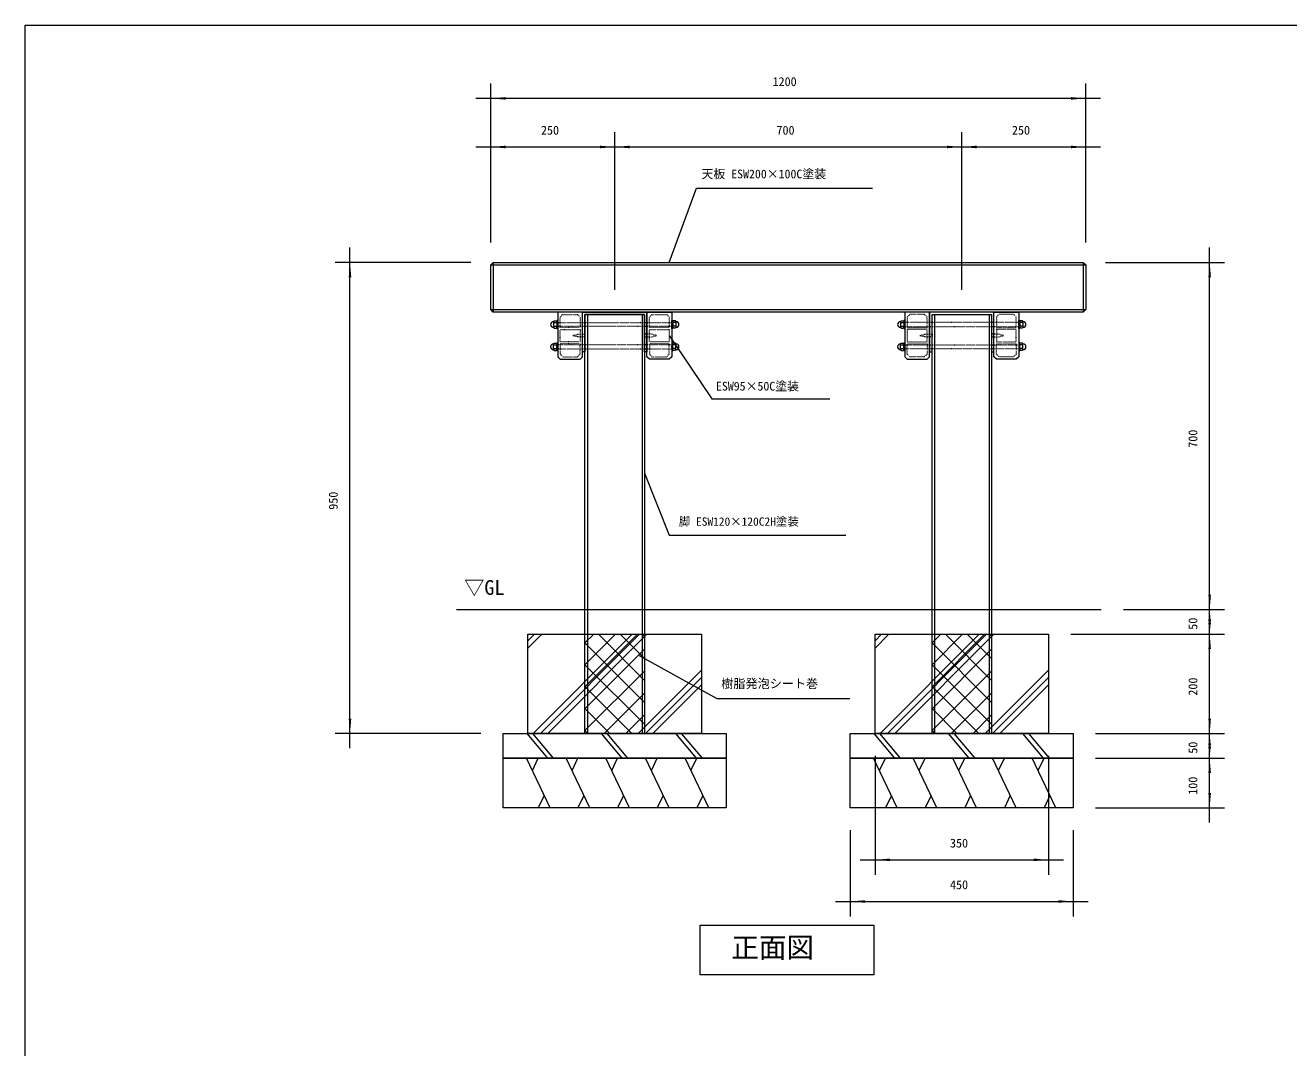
# Model space of a CAD drawing. Units: millimetres, scale not verified. Extents: x -2925 to 2925, y -2062 to 2062.
# Drawn here: x -2925 to -376, y 0 to 2062 of the extents above; entities that cross this region are included whole.
import ezdxf
from ezdxf.enums import TextEntityAlignment as Align

# ---------------------------------------------------------------- set-up
doc = ezdxf.new("R2010")
doc.units = ezdxf.units.MM
doc.header["$LTSCALE"] = 10
doc.linetypes.add('USER5', pattern=[0.208282, 0.069427, -0.138855])
doc.layers.add('0-1_IMPORTED', color=30, linetype='Continuous', lineweight=18)
doc.styles.add('ＭＳ ゴシック', font='')
doc.styles.get('ＭＳ ゴシック').set_extended_font_data('MS Gothic')

msp = doc.modelspace()

# ---------------------------------------------------------------- linework, layer by layer
at = {"layer": '0-1_IMPORTED', "color": 1}
for p, q in [((-1986, 1624), (-1986, 1945)), ((-786, 1624), (-786, 1945)), ((-1986, 1915), (-2016, 1915)), ((-786, 1915), (-1986, 1915)), ((-756, 1915), (-786, 1915)), ((-1986, 1624), (-1986, 1847)), ((-1736, 1529), (-1736, 1847)), ((-1736, 1529), (-1736, 1847)), ((-1036, 1529), (-1036, 1847)), ((-1036, 1529), (-1036, 1847)), ((-786, 1624), (-786, 1847)), ((-2016, 1817), (-1986, 1817)), ((-1986, 1817), (-1736, 1817)), ((-1766, 1817), (-1736, 1817)), ((-1736, 1817), (-1706, 1817)), ((-1736, 1817), (-1036, 1817)), ((-1066, 1817), (-1036, 1817)), ((-1036, 1817), (-1006, 1817)), ((-1036, 1817), (-786, 1817)), ((-786, 1817), (-756, 1817)), ((-2270, 1584), (-2270, 1614)), ((-536, 1584), (-536, 1614)), ((-2026, 1584), (-2300, 1584)), ((-2270, 634), (-2270, 1584)), ((-746, 1584), (-506, 1584)), ((-536, 884), (-536, 1584)), ((-536, 884), (-536, 914)), ((-709.88, 884), (-506, 884)), ((-709.88, 884), (-506, 884)), ((-536, 834), (-536, 884)), ((-536, 854), (-536, 884)), ((-536, 834), (-536, 864)), ((-816, 834), (-506, 834)), ((-816, 834), (-506, 834)), ((-536, 634), (-536, 834)), ((-536, 804), (-536, 834)), ((-1686.83, 791.09), (-1530.35, 704.65)), ((-1530.35, 704.65), (-1262, 704.65)), ((-536, 634), (-536, 664)), ((-2006, 634), (-2300, 634)), ((-2270, 604), (-2270, 634)), ((-766, 634), (-506, 634)), ((-766, 634), (-506, 634)), ((-536, 584), (-536, 634)), ((-536, 604), (-536, 634)), ((-536, 584), (-536, 614)), ((-1211, 589), (-1211, 349)), ((-861, 589), (-861, 349)), ((-766, 584), (-506, 584)), ((-766, 584), (-506, 584)), ((-536, 484), (-536, 584)), ((-536, 554), (-536, 584)), ((-766, 484), (-506, 484)), ((-536, 454), (-536, 484)), ((-1261, 439), (-1261, 265)), ((-811, 439), (-811, 265)), ((-1241, 379), (-1211, 379)), ((-1211, 379), (-861, 379)), ((-861, 379), (-831, 379)), ((-1291, 295), (-1261, 295)), ((-1261, 295), (-811, 295)), ((-811, 295), (-781, 295))]:
    msp.add_line(p, q, dxfattribs=at)
at = {"layer": '0-1_IMPORTED'}
for p, q in [((-1981, 1584), (-1981, 1484)), ((-791, 1584), (-791, 1484)), ((-1986, 1579), (-786, 1579)), ((-1986, 1489), (-786, 1489)), ((-1791, 1479), (-1791, 634)), ((-1681, 1479), (-1681, 634)), ((-1091, 1479), (-1091, 634)), ((-981, 1479), (-981, 634)), ((-1859.75, 1464.75), (-1859.5, 1464.75)), ((-1859.75, 1453.25), (-1859.5, 1453.25)), ((-1859.5, 1464.75), (-1858.49, 1466.5)), ((-1859.5, 1464.75), (-1859.5, 1453.25)), ((-1859.5, 1462.74), (-1853, 1462.74)), ((-1859.5, 1455.26), (-1853, 1455.26)), ((-1859.5, 1453.25), (-1858.49, 1451.5)), ((-1858.49, 1466.5), (-1854.01, 1466.5)), ((-1853, 1464.75), (-1854.01, 1466.5)), ((-1853, 1453.25), (-1854.01, 1451.5)), ((-1853, 1464.75), (-1853, 1453.25)), ((-1619, 1464.75), (-1617.99, 1466.5)), ((-1619, 1464.75), (-1619, 1453.25)), ((-1612.5, 1462.74), (-1619, 1462.74)), ((-1612.5, 1455.26), (-1619, 1455.26)), ((-1619, 1453.25), (-1617.99, 1451.5)), ((-1613.51, 1466.5), (-1617.99, 1466.5)), ((-1612.5, 1464.75), (-1613.51, 1466.5)), ((-1612.5, 1453.25), (-1613.51, 1451.5)), ((-1612.25, 1464.75), (-1612.5, 1464.75)), ((-1612.5, 1464.75), (-1612.5, 1453.25)), ((-1612.25, 1453.25), (-1612.5, 1453.25)), ((-1159.75, 1464.75), (-1159.5, 1464.75)), ((-1159.75, 1453.25), (-1159.5, 1453.25)), ((-1159.5, 1464.75), (-1158.49, 1466.5)), ((-1159.5, 1464.75), (-1159.5, 1453.25)), ((-1159.5, 1462.74), (-1153, 1462.74)), ((-1159.5, 1455.26), (-1153, 1455.26)), ((-1159.5, 1453.25), (-1158.49, 1451.5)), ((-1158.49, 1466.5), (-1154.01, 1466.5)), ((-1153, 1464.75), (-1154.01, 1466.5)), ((-1153, 1453.25), (-1154.01, 1451.5)), ((-1153, 1464.75), (-1153, 1453.25)), ((-919, 1464.75), (-917.99, 1466.5)), ((-919, 1464.75), (-919, 1453.25)), ((-912.5, 1462.74), (-919, 1462.74)), ((-912.5, 1455.26), (-919, 1455.26)), ((-919, 1453.25), (-917.99, 1451.5)), ((-913.51, 1466.5), (-917.99, 1466.5)), ((-912.5, 1464.75), (-913.51, 1466.5)), ((-912.5, 1453.25), (-913.51, 1451.5)), ((-912.25, 1464.75), (-912.5, 1464.75)), ((-912.5, 1464.75), (-912.5, 1453.25)), ((-912.25, 1453.25), (-912.5, 1453.25)), ((-1858.49, 1451.5), (-1854.01, 1451.5)), ((-1613.51, 1451.5), (-1617.99, 1451.5)), ((-1158.49, 1451.5), (-1154.01, 1451.5)), ((-913.51, 1451.5), (-917.99, 1451.5)), ((-1859.75, 1419.75), (-1859.5, 1419.75)), ((-1859.75, 1408.25), (-1859.5, 1408.25)), ((-1859.5, 1419.75), (-1858.49, 1421.5)), ((-1859.5, 1408.25), (-1859.5, 1419.75)), ((-1859.5, 1417.74), (-1853, 1417.74)), ((-1859.5, 1410.26), (-1853, 1410.26)), ((-1859.5, 1408.25), (-1858.49, 1406.5)), ((-1858.49, 1421.5), (-1854.01, 1421.5)), ((-1858.49, 1406.5), (-1854.01, 1406.5)), ((-1853, 1419.75), (-1854.01, 1421.5)), ((-1853, 1408.25), (-1854.01, 1406.5)), ((-1853, 1408.25), (-1853, 1419.75)), ((-1619, 1419.75), (-1617.99, 1421.5)), ((-1619, 1408.25), (-1619, 1419.75)), ((-1612.5, 1417.74), (-1619, 1417.74)), ((-1612.5, 1410.26), (-1619, 1410.26)), ((-1619, 1408.25), (-1617.99, 1406.5)), ((-1613.51, 1421.5), (-1617.99, 1421.5)), ((-1613.51, 1406.5), (-1617.99, 1406.5)), ((-1612.5, 1419.75), (-1613.51, 1421.5)), ((-1612.5, 1408.25), (-1613.51, 1406.5)), ((-1612.25, 1419.75), (-1612.5, 1419.75)), ((-1612.5, 1408.25), (-1612.5, 1419.75)), ((-1612.25, 1408.25), (-1612.5, 1408.25)), ((-1159.75, 1419.75), (-1159.5, 1419.75)), ((-1159.75, 1408.25), (-1159.5, 1408.25)), ((-1159.5, 1419.75), (-1158.49, 1421.5)), ((-1159.5, 1408.25), (-1159.5, 1419.75)), ((-1159.5, 1417.74), (-1153, 1417.74)), ((-1159.5, 1410.26), (-1153, 1410.26)), ((-1159.5, 1408.25), (-1158.49, 1406.5)), ((-1158.49, 1421.5), (-1154.01, 1421.5)), ((-1158.49, 1406.5), (-1154.01, 1406.5)), ((-1153, 1419.75), (-1154.01, 1421.5)), ((-1153, 1408.25), (-1154.01, 1406.5)), ((-1153, 1408.25), (-1153, 1419.75)), ((-919, 1419.75), (-917.99, 1421.5)), ((-919, 1408.25), (-919, 1419.75)), ((-912.5, 1417.74), (-919, 1417.74)), ((-912.5, 1410.26), (-919, 1410.26)), ((-919, 1408.25), (-917.99, 1406.5)), ((-913.51, 1421.5), (-917.99, 1421.5)), ((-913.51, 1406.5), (-917.99, 1406.5)), ((-912.5, 1419.75), (-913.51, 1421.5)), ((-912.5, 1408.25), (-913.51, 1406.5)), ((-912.25, 1419.75), (-912.5, 1419.75)), ((-912.5, 1408.25), (-912.5, 1419.75)), ((-912.25, 1408.25), (-912.5, 1408.25)), ((-2054.88, 884), (-754.88, 884)), ((-1911, 806.26), (-1883.26, 834)), ((-1911, 821.11), (-1898.11, 834)), ((-1900.83, 634), (-1700.83, 834)), ((-1885.98, 634), (-1685.98, 834)), ((-1871.13, 634), (-1671.13, 834)), ((-1796, 816.46), (-1778.46, 834)), ((-1796, 772.26), (-1734.26, 834)), ((-1796, 728.07), (-1690.07, 834)), ((-1676, 696.73), (-1796, 816.73)), ((-1676, 740.92), (-1769.08, 834)), ((-1676, 785.12), (-1724.88, 834)), ((-1676, 829.31), (-1680.69, 834)), ((-1211, 806.26), (-1183.26, 834)), ((-1211, 821.11), (-1198.11, 834)), ((-1200.83, 634), (-1000.83, 834)), ((-1185.98, 634), (-985.98, 834)), ((-1171.13, 634), (-971.13, 834)), ((-1096, 816.46), (-1078.46, 834)), ((-1096, 772.26), (-1034.26, 834)), ((-1096, 728.07), (-990.07, 834)), ((-976, 696.73), (-1096, 816.73)), ((-976, 740.92), (-1069.08, 834)), ((-976, 785.12), (-1024.88, 834)), ((-976, 829.31), (-980.69, 834)), ((-1796, 683.87), (-1676, 803.87)), ((-1096, 683.87), (-976, 803.87)), ((-1676, 652.53), (-1796, 772.53)), ((-976, 652.53), (-1096, 772.53)), ((-1796, 639.68), (-1676, 759.68)), ((-1688.7, 634), (-1561, 761.7)), ((-1673.85, 634), (-1561, 746.85)), ((-1096, 639.68), (-976, 759.68)), ((-988.7, 634), (-861, 761.7)), ((-973.85, 634), (-861, 746.85)), ((-1701.66, 634), (-1796, 728.34)), ((-1757.49, 634), (-1676, 715.49)), ((-1659, 634), (-1561, 732)), ((-1001.66, 634), (-1096, 728.34)), ((-1057.49, 634), (-976, 715.49)), ((-959, 634), (-861, 732)), ((-1745.85, 634), (-1796, 684.15)), ((-1713.29, 634), (-1676, 671.29)), ((-1045.85, 634), (-1096, 684.15)), ((-1013.29, 634), (-976, 671.29)), ((-1790.05, 634), (-1796, 639.95)), ((-1090.05, 634), (-1096, 639.95)), ((-1913.5, 634), (-1871.74, 584)), ((-1901.69, 634), (-1859.93, 584)), ((-1763.5, 634), (-1721.74, 584)), ((-1751.69, 634), (-1709.93, 584)), ((-1613.5, 634), (-1571.74, 584)), ((-1601.69, 634), (-1559.93, 584)), ((-1213.5, 634), (-1171.74, 584)), ((-1201.69, 634), (-1159.93, 584)), ((-1063.5, 634), (-1021.74, 584)), ((-1051.69, 634), (-1009.93, 584)), ((-913.5, 634), (-871.74, 584)), ((-901.69, 634), (-859.93, 584)), ((-1866, 484), (-1914.25, 584)), ((-1902.18, 559), (-1890.12, 584)), ((-1786, 484), (-1834.25, 584)), ((-1822.18, 559), (-1810.12, 584)), ((-1706, 484), (-1754.25, 584)), ((-1742.18, 559), (-1730.12, 584)), ((-1626, 484), (-1674.25, 584)), ((-1662.18, 559), (-1650.12, 584)), ((-1546, 484), (-1594.25, 584)), ((-1582.18, 559), (-1570.12, 584)), ((-1166, 484), (-1214.25, 584)), ((-1202.18, 559), (-1190.12, 584)), ((-1086, 484), (-1134.25, 584)), ((-1122.18, 559), (-1110.12, 584)), ((-1006, 484), (-1054.25, 584)), ((-1042.18, 559), (-1030.12, 584)), ((-926, 484), (-974.25, 584)), ((-962.18, 559), (-950.12, 584)), ((-846, 484), (-894.25, 584)), ((-882.18, 559), (-870.12, 584)), ((-1878.06, 509), (-1890.12, 484)), ((-1798.06, 509), (-1810.12, 484)), ((-1718.06, 509), (-1730.12, 484)), ((-1638.06, 509), (-1650.12, 484)), ((-1558.06, 509), (-1570.12, 484)), ((-1178.06, 509), (-1190.12, 484)), ((-1098.06, 509), (-1110.12, 484)), ((-1018.06, 509), (-1030.12, 484)), ((-938.06, 509), (-950.12, 484)), ((-858.06, 509), (-870.12, 484))]:
    msp.add_line(p, q, dxfattribs=at)
for points in [[(-2925, 2062.5), (2925, 2062.5), (2925, -2062.5), (-2925, -2062.5)], [(-1981, 1584), (-791, 1584), (-786, 1579), (-786, 1489), (-791, 1484), (-1981, 1484), (-1986, 1489), (-1986, 1579)], [(-1851, 1484), (-1851, 1394), (-1846, 1389), (-1806, 1389), (-1801, 1394), (-1801, 1484)], [(-1801, 1404), (-1801, 1479), (-1801, 1484), (-1796, 1484), (-1676, 1484), (-1671, 1484), (-1671, 1479), (-1671, 1404), (-1676, 1404), (-1676, 1479), (-1796, 1479), (-1796, 1404)], [(-1796, 1479), (-1676, 1479), (-1676, 634), (-1796, 634)], [(-1621, 1484), (-1621, 1394), (-1626, 1389), (-1666, 1389), (-1671, 1394), (-1671, 1484)], [(-1151, 1484), (-1151, 1394), (-1146, 1389), (-1106, 1389), (-1101, 1394), (-1101, 1484)], [(-971, 1404), (-971, 1479), (-971, 1484), (-976, 1484), (-1096, 1484), (-1101, 1484), (-1101, 1479), (-1101, 1404), (-1096, 1404), (-1096, 1479), (-976, 1479), (-976, 1404)], [(-1096, 1479), (-976, 1479), (-976, 634), (-1096, 634)], [(-921, 1484), (-921, 1394), (-926, 1389), (-966, 1389), (-971, 1394), (-971, 1484)], [(-1851, 1467), (-1853, 1467), (-1853, 1451), (-1851, 1451)], [(-1621, 1467), (-1619, 1467), (-1619, 1451), (-1621, 1451)], [(-1151, 1467), (-1153, 1467), (-1153, 1451), (-1151, 1451)], [(-921, 1467), (-919, 1467), (-919, 1451), (-921, 1451)], [(-1851, 1406), (-1853, 1406), (-1853, 1422), (-1851, 1422)], [(-1621, 1406), (-1619, 1406), (-1619, 1422), (-1621, 1422)], [(-1151, 1406), (-1153, 1406), (-1153, 1422), (-1151, 1422)], [(-921, 1406), (-919, 1406), (-919, 1422), (-921, 1422)], [(-1911, 834), (-1561, 834), (-1561, 634), (-1911, 634)], [(-1796, 834), (-1676, 834), (-1676, 634), (-1796, 634)], [(-1211, 834), (-861, 834), (-861, 634), (-1211, 634)], [(-1961, 634), (-1511, 634), (-1511, 584), (-1961, 584)], [(-1261, 634), (-811, 634), (-811, 584), (-1261, 584)], [(-1961, 584), (-1511, 584), (-1511, 484), (-1961, 484)], [(-1261, 584), (-811, 584), (-811, 484), (-1261, 484)], [(-1563.7, 246.95), (-1213.7, 246.95), (-1213.7, 146.95), (-1563.7, 146.95)]]:
    msp.add_lwpolyline(points, close=True, dxfattribs=at)
at = {"layer": '0-1_IMPORTED', "color": 1}
for points in [[(-1626, 1584), (-1571, 1734), (-1216, 1734)], [(-1626, 1436.5), (-1540.4, 1309), (-1302, 1309)], [(-1676, 1159), (-1626, 1034), (-1270, 1034)]]:
    msp.add_lwpolyline(points, dxfattribs=at)
at = {"layer": '0-1_IMPORTED', "linetype": 'USER5'}
for points in [[(-1806, 1474), (-1806, 1453), (-1846, 1453), (-1846, 1474), (-1841, 1479), (-1811, 1479)], [(-1626, 1474), (-1626, 1453), (-1666, 1453), (-1666, 1474), (-1661, 1479), (-1631, 1479)], [(-1146, 1474), (-1146, 1453), (-1106, 1453), (-1106, 1474), (-1111, 1479), (-1141, 1479)], [(-966, 1474), (-966, 1453), (-926, 1453), (-926, 1474), (-931, 1479), (-961, 1479)], [(-1851, 1463), (-1621, 1463), (-1621, 1455), (-1851, 1455)], [(-921, 1463), (-1151, 1463), (-1151, 1455), (-921, 1455)], [(-1806, 1449), (-1806, 1424), (-1846, 1424), (-1846, 1449)], [(-1796, 1439.07), (-1796, 1433.93), (-1811, 1433.93), (-1820.45, 1436.5), (-1811, 1439.07)], [(-1676, 1439.07), (-1676, 1433.93), (-1661, 1433.93), (-1651.55, 1436.5), (-1661, 1439.07)], [(-1626, 1449), (-1626, 1424), (-1666, 1424), (-1666, 1449)], [(-1146, 1449), (-1146, 1424), (-1106, 1424), (-1106, 1449)], [(-1096, 1439.07), (-1096, 1433.93), (-1111, 1433.93), (-1120.45, 1436.5), (-1111, 1439.07)], [(-976, 1439.07), (-976, 1433.93), (-961, 1433.93), (-951.55, 1436.5), (-961, 1439.07)], [(-966, 1449), (-966, 1424), (-926, 1424), (-926, 1449)], [(-1851, 1410), (-1621, 1410), (-1621, 1418), (-1851, 1418)], [(-1806, 1399), (-1806, 1420), (-1846, 1420), (-1846, 1399), (-1841, 1394), (-1811, 1394)], [(-1626, 1399), (-1626, 1420), (-1666, 1420), (-1666, 1399), (-1661, 1394), (-1631, 1394)], [(-921, 1410), (-1151, 1410), (-1151, 1418), (-921, 1418)], [(-1146, 1399), (-1146, 1420), (-1106, 1420), (-1106, 1399), (-1111, 1394), (-1141, 1394)], [(-966, 1399), (-966, 1420), (-926, 1420), (-926, 1399), (-931, 1394), (-961, 1394)]]:
    msp.add_lwpolyline(points, close=True, dxfattribs=at)
at = {"layer": '0-1_IMPORTED'}
for centre, start, end in [((-1859.75, 1459), 90, 270), ((-1612.25, 1459), 270, 90), ((-1159.75, 1459), 90, 270), ((-912.25, 1459), 270, 90), ((-1859.75, 1414), 90, 270), ((-1612.25, 1414), 270, 90), ((-1159.75, 1414), 90, 270), ((-912.25, 1414), 270, 90)]:
    msp.add_arc(centre, 5.75, start, end, dxfattribs=at)
at = {"layer": '0-1_IMPORTED', "color": 1}
for points in [[(-1986, 1915), (-1956, 1917.62), (-1956, 1912.38)], [(-786, 1915), (-816, 1912.38), (-816, 1917.62)], [(-1986, 1817), (-1956, 1819.62), (-1956, 1814.38)], [(-1736, 1817), (-1766, 1814.38), (-1766, 1819.62)], [(-1736, 1817), (-1706, 1819.62), (-1706, 1814.38)], [(-1036, 1817), (-1066, 1814.38), (-1066, 1819.62)], [(-1036, 1817), (-1006, 1819.62), (-1006, 1814.38)], [(-786, 1817), (-816, 1814.38), (-816, 1819.62)], [(-2270, 1584), (-2267.38, 1554), (-2272.62, 1554)], [(-536, 1584), (-533.38, 1554), (-538.62, 1554)], [(-536, 884), (-538.62, 914), (-533.38, 914)], [(-536, 884), (-533.38, 854), (-538.62, 854)], [(-536, 834), (-538.62, 864), (-533.38, 864)], [(-536, 834), (-533.38, 804), (-538.62, 804)], [(-2270, 634), (-2272.62, 664), (-2267.38, 664)], [(-536, 634), (-538.62, 664), (-533.38, 664)], [(-536, 634), (-533.38, 604), (-538.62, 604)], [(-536, 584), (-538.62, 614), (-533.38, 614)], [(-536, 584), (-533.38, 554), (-538.62, 554)], [(-536, 484), (-538.62, 514), (-533.38, 514)], [(-1211, 379), (-1181, 381.62), (-1181, 376.38)], [(-861, 379), (-891, 376.38), (-891, 381.62)], [(-1261, 295), (-1231, 297.62), (-1231, 292.38)], [(-811, 295), (-841, 292.38), (-841, 297.62)]]:
    msp.add_solid(points, dxfattribs=at)

# ---------------------------------------------------------------- texts
at = {"layer": '0-1_IMPORTED', "color": 7, "style": 'ＭＳ ゴシック'}
for s, height, p in [('1200', 17.91, (-1417.75, 1934.45)), ('250', 17.91, (-1884.81, 1836.45)), ('700', 17.91, (-1409.81, 1836.45)), ('250', 17.91, (-934.81, 1836.45)), ('天板 ESW200×100C塗装', 17.58, (-1561.02, 1748.45)), ('ESW95×50C塗装', 17.58, (-1531.84, 1320.39)), ('脚 ESW120×120C2H塗装', 16.92, (-1606.67, 1047.85)), ('▽GL', 29.85, (-2039.72, 904.49)), ('樹脂発泡シート巻', 17.91, (-1521.11, 720.09)), ('350', 17.91, (-1059.81, 398.45)), ('450', 17.91, (-1059.81, 314.45)), ('正面図', 40.7, (-1500.7, 169.53))]:
    msp.add_text(s, height=height, dxfattribs=at).set_placement(p, align=Align.BOTTOM_LEFT)
for s, p in [('700', (-555.44, 1210.19)), ('950', (-2289.45, 1085.19)), ('50', (-555.44, 843.12)), ('200', (-555.44, 710.19)), ('50', (-555.44, 593.12)), ('100', (-555.44, 510.19))]:
    msp.add_text(s, height=17.91, rotation=90, dxfattribs=at).set_placement(p, align=Align.BOTTOM_LEFT)

doc.saveas('drawing.dxf')
